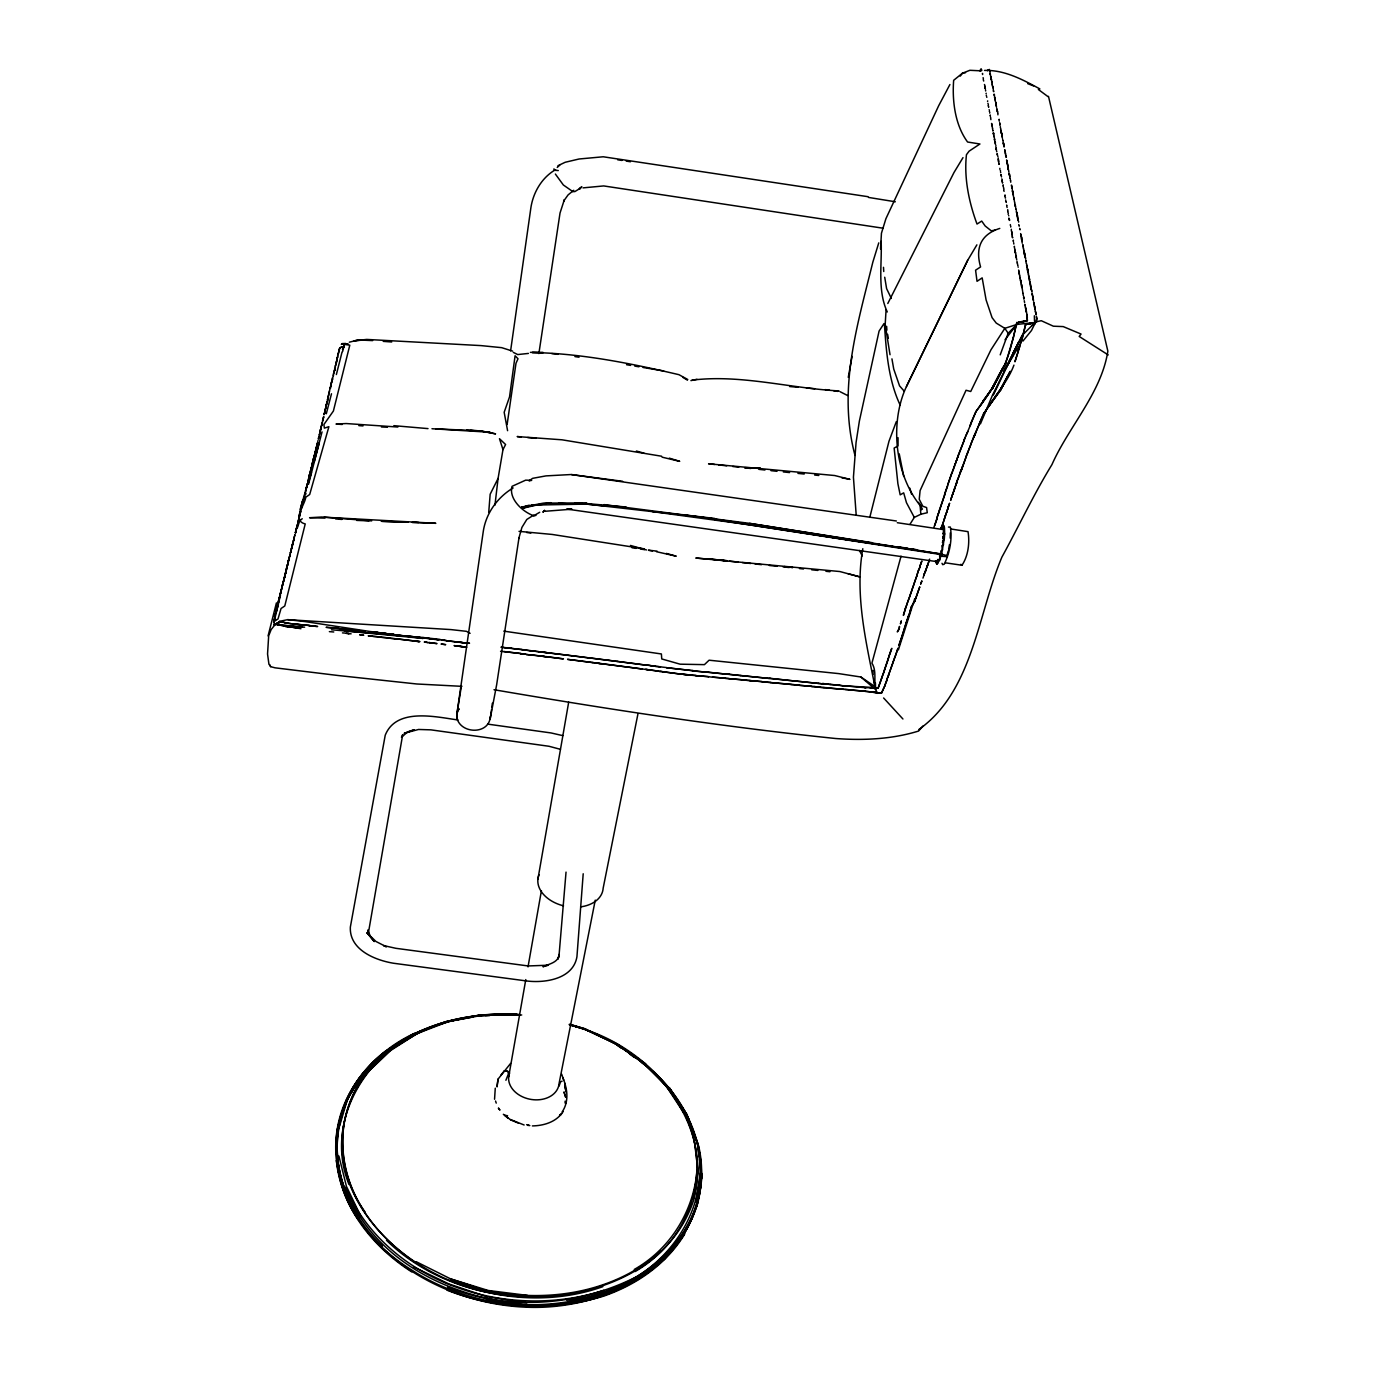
<?xml version="1.0" encoding="UTF-8"?>
<svg xmlns="http://www.w3.org/2000/svg" width="1376" height="1376" viewBox="0 0 1376 1376"><rect width="100%" height="100%" fill="white"/><g stroke="black" fill="none" stroke-linecap="round" stroke-linejoin="round"><path stroke-width="1.5" d="M998.546 161.336L998.684 162.368M996 147.559C996.688 152.237 996.086 146.802 996.018 148.539M893.248 661.873L888.483 675.169L895.122 656.49L893.179 661.856M943.093 534.249L944.074 526.2L942.818 525.219L940.823 527.816M910.172 523.998L914.3 517.41L920.854 514.228L919.994 504.442L922.35 509.137L920.922 509.86M1008.384 213.744L1008.075 214.278M878.765 242.881L872.831 262.162C856.99 326.645 837.537 389.408 855.012 455.439M905.907 623.517L900.764 640.098L901.624 637.415M950.231 538.136L950.334 532.839M999.01 119.523L999.165 119.282M1034.494 307.261L1034.098 303.477L1035.113 309.514L1034.958 307.037M1032.877 298.747L1032.912 297.749L1033.324 298.523M1033.204 300.45L1033.221 299.435L1033.651 300.209M520.076 1015.092L515.948 1014.542C444.035 1009.709 357.966 1046.74 343.862 1124.244C332.321 1210.003 410.168 1276.481 487.844 1292.46C565.553 1308.198 666.38 1282.793 693.796 1199.82C711.306 1137.058 669.906 1074.226 616.31 1044.246M1026.874 267.254L1026.599 264.656L1027.339 267.03M1024.742 255.97L1025.189 255.747M1035.801 314.141L1035.836 313.109L1036.214 315.018L1036.266 313.917M1022.626 244.859L1023.056 244.636M1022.918 246.442L1023.366 246.218M335.383 365.758L335.211 366.584C336.071 363.488 335.348 366.154 335.847 364.846M302.944 502.412L303.133 499.935L302.961 501.69M333.56 374.358L334.23 372.5M923.915 575.288L922.969 578.126M1016.761 214.02L1017.191 213.796M1017.036 215.533L1017.07 214.622L1017.81 219.283L1017.483 215.31M303.872 497.768L303.735 499.23L305.592 491.989M1012.512 191.728L1012.547 190.834L1013.321 195.082L1012.942 191.505M1013.837 244.051L1013.613 242.64M954.858 487.826L953.86 490.888L955.959 484.696L953.86 490.888M1011.687 187.342L1012.1 187.119M929.23 560.686L925.05 572.33L929.643 559.103M1007.318 164.449L1007.748 164.226M1007.593 165.86L1008.006 165.636M289.201 558.278L289.252 557.332M1007.043 162.041L1006.836 160.786L1007.301 163.452L1006.836 160.786M1035.75 312.042L1035.99 312.988M278.52 601.88L278.33 602.894L279.706 596.72L277.952 602.74M880.52 248.918L881.448 233.215L885.903 218.715L938.673 105.746L949.904 84.538M336.088 363.384L336.535 362.817M343.862 1124.244C333.198 1181.072 370.694 1232.518 415.758 1262.807M999.784 124.786L1000.18 124.562M1027.115 316.188L1026.324 310.873L1026.066 311.922M335.778 364.743L336.105 364.296M995.794 103.854L995.76 102.22L996.207 105.746L995.966 102.994M997.273 111.628L997.669 111.404M334.832 368.837L335.176 368.39M335.245 367.358L335.486 367.014M994.091 94.892L994.487 94.686M1000.713 129.413L1000.885 128.759M1035.354 311.492L1035.182 309.669M284.832 576.768L284.402 577.542L284.729 575.925M285.245 575.082L284.832 575.839L285.142 574.222M991.219 79.808L991.614 79.602M991.7 82.302L992.079 82.096M990.892 119.643L990.703 118.474M285.675 573.379L285.245 574.136L285.331 573.156M884.493 324.96C886.213 351.671 888.535 380.619 900.128 404.991M289.493 556.575L290.009 555.577L289.424 557.297L289.51 556.317M298.575 521.418L298.678 519.99M992.337 85.398L992.165 84.521M312.73 461.614L312.386 463.351L312.937 461.889C310.649 470.162 314.691 454.82 312.627 462.405M490.286 716.896C489.185 734.027 462.732 734.354 457.331 719.528L456.935 713.542L483.217 531.824C485.797 513.523 497.355 497.372 513.128 487.947M940.204 553.169L939.498 560.324L936.884 564.194L935.714 561.339M297.577 525.168L297.887 522.983L296.769 527.524L296.975 526.578M297.973 522.553L298.798 520.145M299.366 517.118L298.781 519.388L299.125 516.946M1024.604 302.514L1024.243 300.673M1025.55 307.588L1025.172 305.747M937.004 560.978L938.26 562.818L937.503 560.29L939.498 560.324L941.683 553.496L944.332 538.48L942.87 538.119L943.007 536.107M1023.366 295.788L1023.004 293.965M1021.835 287.464L1021.491 284.316L1021.835 287.464L1021.474 285.658M1023.108 293.415L1022.97 293.071M319.129 436.123L318.819 436.983M583.2 873.76L576.94 956.716C573.19 979.093 544.948 983.358 526.268 980.916L393.57 963.252C374.891 960.173 349.194 949.681 350.347 927.097L385.228 735.231C396.288 707.436 435.556 716.844 457.967 719.975M1020.665 280.188L1020.923 282.51L1020.252 279.087M1021.233 284.161L1020.854 282.355M321.193 428.108L321.262 427.231L320.952 428.091M1019.066 273.377L1019.066 271.244L1019.41 274.34M1019.719 275.957L1019.358 274.185M1020.012 277.591L1019.65 275.819M310.976 469.319L312.18 464.83L310.408 471.779L311.802 466.378L311.251 467.96M312.249 463.936L311.905 465.604L312.679 463.23M312.988 461.132L313.298 460.238M314.106 456.557L313.126 460.289L314.416 455.68L314.313 457.038M488.721 512.457L490.166 494.225L498.078 478.452L502.98 449.608L505.594 444.517L499.471 438.703L502.98 449.608M1019.066 225.905L1019.203 226.249M1017.621 264.639L1017.277 262.885M1017.982 265.585L1017.69 265.241M1018.274 267.185L1017.982 266.858M1018.876 270.418L1018.584 270.074M313.728 458.07L314.038 457.193L313.332 460.1M314.502 454.871L315.001 453.495L314.124 456.402L314.777 454.149L314.674 455.508M314.846 453.512L315.362 451.964L315.052 453.994M1016.744 259.84L1016.382 258.086M1017.328 263.04L1016.967 261.285M315.517 451.122L315.207 451.999L315.895 449.608L315.414 452.48M1015.282 251.894L1014.852 250.449L1015.368 252.892L1014.852 250.449M318.32 439.185L318.664 437.344M566.035 872.109L559.086 954.91C558.209 962.65 548.697 964.043 542.97 966.743L548.422 965.212L528.16 965.952L395.841 948.305L383.594 945.57L386.415 946.808L375.992 941.494L366.773 932.687L374.306 941.58L370.626 936.953L367.788 930.056L368.372 933.066L402.686 734.698L401.465 737.261L407.692 731.894L414.245 729.762L404.166 733.322M1014.697 248.746L1014.353 247.026M1013.613 197.318L1014.164 199.52L1013.751 197.645M319.937 432.958L319.198 435.263L320.195 431.668M320.298 431.479L319.886 431.445M1012.22 189.974L1012.358 190.301M1011.549 231.65L1011.463 230.686M1011.91 234.161L1011.79 231.804L1012.117 234.728M277.47 606.352L277.556 605.337M284.075 578.247L283.989 579.244L284.798 576.252L284.419 578.333M285.761 571.47L285.675 572.45L286.105 571.539M286.174 569.767L286.088 570.748L286.518 569.853M320.986 428.641L320.384 430.241L320.608 429.312M323.394 417.822C321.313 426.388 324.77 412.508 323.257 418.528M1010.414 225.544L1010.328 224.58M323.738 416.378L323.601 417.066M324.289 414.159L325.252 410.392L324.616 412.284M1010.018 178.381L1010.156 178.708M1008.797 215.843L1008.66 215.516M1036.317 322.294L1036.627 318.836L1036.317 322.294L1025.567 324.512L1036.248 322.19L1025.567 324.512L1030.968 323.601M325.114 410.564L325.235 409.033L324.977 411.269M325.458 409.119L325.321 409.824M325.837 408.018L326.043 406.006L325.458 408.81L326.026 407.692M1008.247 212.85L1007.782 212.076M286.449 568.58L285.95 571.092L286.81 568.546M326.473 404.819L326.766 403.976M327.144 401.947L327.746 400.278L327.006 402.635M1006.32 202.444L1006.062 202.117M1006.871 205.402L1006.596 205.076M1007.094 207.501L1006.75 205.867M327.832 398.834L328.056 397.217L327.608 399.487M531.17 505.13L586.606 504.098L652.224 511.597L749.266 524.789L940.049 553.857L947.152 555.629L947.049 556.678L941.666 556.282L940.049 553.857L749.542 523.362L603.944 504.614M1005.976 157.156L1005.77 155.196L1006.406 157.225M1005.185 197.164L1004.79 195.822M1005.994 201.567L1005.667 199.95M333.542 373.55L333.267 374.134M1004.119 191.333L1003.723 190.679M287.223 566.86L286.741 567.514M330.687 385.882L330.343 388.256L331.324 383.268L330.584 386.415M275.303 613.92L275.836 612.268M277.144 607.882L276.318 610.204L276.696 608.003M291.42 548.542L291.85 547.803M292.245 545.24L291.884 547.459L292.658 544.5M293.054 541.938L293.879 539.564M332.631 379.415L332.012 380.584M1001.47 176.954L1001.384 176.059M1002.038 179.224L1001.78 178.914M331.633 381.874L331.41 383.182L332.184 380.516L331.341 382.476M338.341 353.735L337.963 354.389M1002.313 137.927L1002.45 138.254M1000.679 172.705L1000.593 171.794M330.343 387.482L330.051 388.084M304.646 627.181L274.323 624.394L274.202 621.419L277.986 619.011L281.048 608.502L284.78 605.973L305.231 523.929C291.798 520.73 304.904 504.803 305.782 497.218L309.686 494.5L328.898 426.68L324.375 428.125L323.893 424.53L333.388 411.046L349.796 345.187L344.464 344.378L342.486 349.607M327.66 399.315L327.471 400.175L327.729 398.644M328.4 395.789L328.262 398.318M329.69 390.302L329.139 393.037L329.397 390.904M996.826 151.807L996.448 150.552M997.652 155.385L997.273 155.11M326.645 403.615L326.473 404.475L326.731 402.927M329.036 393.14L328.468 395.892L328.744 393.742M995.622 144.428L995.192 143.74M283.508 580.552L283.955 579.64L283.955 580.586M284.78 575.478L285.21 574.566L285.21 575.495M285.193 573.775L285.623 572.88L285.64 573.809M990.049 72.722L989.963 71.002M995.467 101.876L994.384 95.374M993.644 133.661L993.266 133.403M993.816 135.536L993.524 134.057M994.074 136.878L993.696 135.639M994.384 137.669L994.246 137.359M290.233 553.169L290.577 552.189L290.25 553.96M290.972 550.52L291.127 551.466M291.076 550.624L291.437 549.454M293.432 540.562L293.552 541.439M295.479 532.34L295.582 533.2M327.041 401.689L327.144 403.202L326.748 402.308M338.874 350.381L339.098 348.988L338.926 349.831M992.836 130.187L992.543 128.725M1033.875 302.823L1034.236 303.821M494.947 505.164L498.078 478.452M991.924 124.356L991.924 125.749L991.563 123.427M992.354 127.538L992.044 126.076M1007.834 376.147L1000.662 390.096L987.71 407.743L1000.386 389.924L1007.714 376.044L1000.421 390.13L1010.225 371.296L1000.18 389.907L983.548 413.729L979.402 423.636C987.572 402.411 1005.89 386.708 1013.94 365.122M989.275 110.011L989.138 109.702M309.634 474.17L309.256 475.735L310.271 472.536L308.946 477.231L309.944 473.241M1024.054 252.685L1024.157 251.825L1024.621 255.145L1024.501 252.462M307.003 486.726L306.194 488.17L306.9 485.745L306.194 488.274L307.175 485.711M307.192 484.92L306.986 485.848L307.553 483.423L307.381 485.143M1021.646 240.06L1021.456 237.652L1022.127 240.938L1022.093 239.837M1021.955 241.626L1022.248 243.208M304.99 494.672L305.266 492.797M305.42 491.421L305.747 490.475M305.833 490.578L306.418 488.067L305.403 491.301L305.988 490.406M985.061 87.187L984.7 86.929M939.395 555.87L941.683 553.496L940.72 551.174L942.526 549.901L941.838 545.773L943.489 544.81L942.646 540.235M1019.582 229.19L1020.132 229.775M1020.872 234.539L1021.112 235.95L1020.648 233.576M491.817 707.436L492.367 703.188M983.393 79L983.118 77.641M1018.704 224.58L1019.048 225.131M696.273 671.264L703.583 671.918L666.62 667.721L693.315 670.714M1016.4 212.42L1016.847 213.263L1016.83 212.196M1015.092 249.469L1014.783 249.744M1015.97 254.199L1015.66 254.474M1016.159 256.658L1015.729 255.179L1016.245 257.656L1016.4 256.796M294.963 534.765L294.756 535.728L294.739 534.817M684.164 1112.926C713.078 1171.028 690.976 1239.174 635.093 1271.562M1015.832 209.41L1016.331 209.29M1014.525 246.321L1014.198 246.596M562.113 1111.928C567.944 1103.672 567.91 1092.63 564.779 1083.29M877.424 693.349C872.126 684.147 877.802 672.503 871.92 663.146L901.039 556.196M276.37 610.566L275.888 611.942L275.819 611.082M1011.326 185.812L1011.652 186.31M1009.692 220.16L1008.883 218.079L1009.382 220.435M328.279 396.305L328.142 397.664M1008.023 211.147L1007.714 211.422M1027.373 318.062L1027.046 316.033L1027.373 320.625L1027.167 317.323M310.15 473.929L310.649 470.988L310.529 472.381M447.647 1287.145C508.793 1311.259 578.728 1306.134 637.054 1276.498C681.791 1248.789 709.706 1195.211 697.064 1142.716M934.734 525.546L936.695 519.492L933.994 527.025M1007.782 167.184L1008.298 169.351L1008.212 166.96M1005.564 197.834L1005.271 198.11M942.818 525.219L942.388 528.178L944.074 526.2L944.469 527.765L944.676 533.871L944.332 538.48L942.371 542.419M1004.91 150.896L1004.704 149.674L1005.185 152.289L1004.979 151.05M1005.134 153.183L1005.564 153.957L1005.546 152.977M1002.519 182.681L1002.296 181.77M1003.31 186.998L1003.104 186.087M461.459 685.609L456.952 713.766L457.331 719.528M1002.777 140.834L1003.259 140.696M1003.551 144.927L1003.414 142.812L1003.981 145.701L1003.465 143.31M587.621 1030.383C666.758 1057.06 733.374 1151.437 684.766 1232.002C625.977 1319.206 494.93 1324.176 412.026 1270.186A181.477 147.387 5 0 1 343.622 1189.397L336.26 1158.867A184.35 144.102 10.5 0 1 385.108 1051.952L412.834 1034.976M1000.73 130.032L1001.212 130.531M1001.745 135.416L1002.227 135.278M1000.524 170.521L1000.232 170.779M336.879 359.91L336.621 360.323M337.498 357.21L337.223 357.605M999.939 123.857L999.681 122.584M998.46 159.341L998.615 161.474L998.168 159.599M334.402 370.832L334.127 371.245M336.277 362.628L336.002 363.023M411.82 1271.974A183.971 143.912 10.5 0 1 336.363 1160.346C348.85 1249.924 441.868 1304.138 526.337 1307.2C596.978 1310.313 680.398 1274.486 697.804 1200.147M698.458 1195.899L701.347 1176.772M526.716 1305.446C596.238 1309.264 675.564 1275.191 697.374 1204.292C710.704 1155.651 689.72 1103.019 652.258 1070.889M888.242 659.035L889.773 653.858L883.702 672.314L884.665 669.682M1020.94 341.747L1019.392 347.32L1021.646 339.958M332.51 379.122L332.235 379.552M333.147 376.353L332.872 376.766M333.456 374.96L333.181 375.39M334.093 372.208L333.818 372.621M503.84 651.519L520.678 653.531L500.554 651.261M993.197 130.789L992.904 131.047M697.374 1204.292L701.949 1174.932M992.715 128.14L992.423 128.398M295.565 532.443L295.771 531.102L295.341 532.942L295.72 532.03M321.451 426.491L320.969 427.833L321.158 426.938M321.795 425.012L321.227 426.56L321.502 425.459M322.139 423.533L321.571 425.081M322.5 422.071L321.932 423.619M323.05 419.284L322.62 420.695L322.999 419.904M324.564 413.299L324.082 414.606L324.272 413.729M324.908 411.837L324.426 413.471M993.18 89.044L993.334 89.492M990.772 117.614L990.479 117.872M317.374 444.276L316.686 445.772L317.529 442.9M320.746 429.45L320.264 430.791L320.453 429.897M507.125 424.496L516 363.264L518.012 358.775L515.088 355.765L509.533 396.924L504.166 412.301L507.589 430.688M491.542 709.552L490.148 719.012L496.65 684.766L519.01 537.689L518.718 538.738L521.917 527.404L526.802 519.457L533.75 515.071M533.217 655.303L526.096 654.443L542.557 656.3L533.269 655.045M701.605 1173.866C696.703 1277.84 574.549 1320.358 486.347 1299.598M701.88 1174.554C699.214 1244.833 632.478 1293.526 566.774 1300.234M696.841 1206.511L701.708 1176.222L698.389 1145.984M990.221 74.786L989.98 73.53L990.496 74.528M988.14 103.406L987.865 103.664M988.501 106.674L988.312 105.849M695.946 1201.816L700.694 1172.662M886.092 309.652L885.181 324.633L890.031 354.733M986.265 93.258L985.99 93.516M986.97 97.042L986.695 97.3M303.253 501.844L302.72 503.289M510.599 350.88L530.861 207.931C533.148 192.485 541.852 177.504 555.612 169.644M545.79 656.834L542.557 656.266L563.455 658.88L545.825 656.576M984.648 84.504L984.373 84.762M949.492 544.586L948.683 549.041M342.452 632.891L346.253 633.166M982.602 73.41L982.326 73.668M302.307 501.139L298.816 517.238L299.349 520.472M278.348 602.636L278.072 602.877M538.876 353.58L560.032 213.005L564.28 199.881L563.627 201.137L568.099 194.893L573.758 190.284M537.878 879.367L568.684 702.173M508.656 1076.926L525.787 979.574M528.023 966.881L541.422 890.685M698.182 1170.735L693.194 1198.909L697.924 1170.34L694.364 1140.893M494.001 689.72C607.401 709.122 721.213 726.666 835.662 738.516C863.337 740.58 892.112 739.239 918.549 731.052L923.176 725.892M276.06 611.976L275.424 613.713M289.029 559.447L289.373 557.779L288.41 560.806L289.373 557.779M697.064 1169.634C693.951 1210.914 670.353 1248.995 634.25 1269.463M848.27 377.368L852.054 356.453M956.767 483.165L957.06 481.566L956.045 484.644L956.372 483.01M1020.27 277.746L1020.115 278.623L1019.874 277.711M655.234 666.139L654.305 666.139L666.638 667.584M989.327 69.385L989.568 70.314M315.465 626.407L317.65 626.493L308.964 625.564L315.517 626.132M1013.51 241.075L1013.114 241.058M595.258 900.128L559.069 1083.514A25.439 19.247 10.5 0 1 529.485 1099.132A25.439 19.247 10.5 0 1 509.619 1073.022M961.291 470.558L966.365 456.178L960.551 472.037L962.787 465.759M1031.983 291.987L1031.845 291.643M637.914 714.041L603.152 888.225A32.972 22.79 10.6 0 1 580.603 906.87M337.533 356.264L338.599 352.703L337.946 354.956M980.125 71.122L980.331 70.09M927.166 566.482L928.146 563.61M292.383 544.672L293.036 542.213L292.297 545.636L292.933 543.004M321.846 423.98L321.984 425.115M322.208 422.518L322.328 423.636M901.71 637.363L907.85 617.927L905.838 623.5M1026.651 263.986L1026.513 263.659M317.237 443.364L317.34 443.588M1025.739 259.152L1025.584 258.826M304.285 496.908L304.681 496.203M307.364 484.266L307.57 483.337M985.44 89.044L984.941 87.548L985.061 88.494M289.992 555.422L290.216 555.216M290.8 552.103L291.041 551.896M293.862 538.79L294.292 537.913M274.202 621.419L280.463 595.154M302.565 503.289L302.772 502.343L302.342 503.117M862.821 548.697C854.651 594.501 865.986 641.68 874.93 686.572L860.877 677.009L838.792 673.621L709.087 660.205L704.426 664.642L680.088 664.178L661.753 658.949L661.392 653.961L503.771 631.137M495.274 1088.175L494.552 1099.252M276.61 608.811L276.284 610.222L276.92 608.089M881.156 241.333C882.119 264.278 877.252 290.422 887.279 311.956M1033.72 302.961L1033.634 301.774M558.088 959.158L559.292 954.222L558.346 957.765M1030.848 287.79L1030.349 284.333L1030.848 287.79L1030.676 286.002M1031.157 289.459L1030.985 287.67M1028.629 276.198L1028.371 273.411L1028.405 274.288M1029.575 281.151L1029.403 279.362L1029.506 280.394M1027.648 268.647L1027.7 271.278L1027.218 267.907M324.564 412.662L324.77 411.699M308.551 484.214L322.036 431.875M1026.152 263.16L1025.894 260.425L1026.118 261.337M268.079 635.918L276.421 602.894M318.768 437.637L319.008 436.708L318.475 438.48M336.363 374.547L342.074 351.946M869.787 517.393L888.965 441.3L896.326 421.606M1023.727 250.363L1023.555 248.66M1024.019 251.946L1023.864 250.243M315.723 449.66L316.239 447.166L315.586 450.313L316.308 448.868M326.301 413.763L331.496 393.76M342.624 351.534L344.464 344.378L348.042 343.966M1023.417 248.781L1023.262 247.078M313.504 458.758L313.694 457.984M498.009 1079.18L497.046 1086.679L498.009 1079.18L510.548 1063.476M310.477 471.039L310.701 470.128M311.114 468.545L310.873 469.491L311.406 467.909M312.06 466.206L311.939 466.309M1015.798 208.722L1015.712 207.656M1016.365 211.715L1016.279 210.666M947.152 554.958L948.184 551.019M1014.37 201.257L1014.284 200.208M1014.662 202.754L1014.576 201.687M1014.938 204.233L1014.852 203.184M1015.23 205.729L1015.144 204.663M1048.495 96.372L1107.852 351.121C1101.436 392.831 1068.739 426.646 1051.918 464.658C1033.582 494.552 1018.79 526.423 1001.934 557.056C977.82 613.937 973.056 691.148 918.824 729.521M314.055 462.422L319.215 442.986M1013.527 196.82L1013.441 195.77M280.463 593.194L281.839 588.154L280.463 593.194L280.996 592.385M994.504 97.352L995.209 98.504M1009.932 177.917L1009.846 176.885M1010.483 180.789L1010.397 179.757M1010.758 182.234L1010.62 180.669M1008.574 170.779L1008.488 169.764M1008.849 172.206L1008.763 171.174M1009.382 175.044L1009.244 173.514L1009.743 176.214L1009.244 173.514M275.372 614.04L274.564 617.205L274.942 614.573M1005.632 155.316L1005.564 154.318M1006.699 160.906L1006.613 159.891M312.988 460.272L313.229 459.395M1004.067 147.043L1003.93 145.546M295.943 530.035L296.528 527.799L295.96 530.809L296.304 529.863M296.734 528.866L296.373 529.038M297.13 527.232L296.786 527.421M1002.76 140.197L1002.674 139.217M1003.276 142.932L1003.207 141.934M275.922 613.283L278.382 604.46M1001.212 132.096L1001.092 130.634L1001.47 133.438L1001.092 130.634M307.76 482.701L307.966 482.58M308 481.204L308.534 480.293L308.258 481.394M301.55 508.105L301.671 506.179M1000.455 128.071L1000.318 126.626M1002.313 137.239L1002.106 136.018L1002.192 136.895M339.631 348.764L339.752 348.18M338.737 350.312L338.943 351.052M297.973 522.639L297.921 521.814M292.245 546.152L292.28 546.926M996.946 109.633L996.826 108.222M997.187 110.94L997.067 109.512M997.927 114.844L997.806 113.434M293.742 539.702L293.535 540.665L294.516 536.004L294.344 537.38M996.448 107.036L996.327 105.642M973.589 437.104L971.25 443.278L979.488 423.653L973.589 437.104L975.55 433.492M339.58 1126.118L347.801 1097.996L364.502 1072.162L386.828 1050.507M992.096 84.142L991.976 82.784M992.56 86.654L992.457 85.278M300.157 509.309L304.973 492.918L306.126 493.898M990.668 76.678L990.565 75.336M990.909 77.916C990.703 75.216 991.666 81.683 990.789 76.574M1022.66 291.402L1022.746 292.452M284.987 622.932L291.506 623.758L279.225 621.488L285.056 622.674M997.875 112.901L997.738 112.591M308.241 483.079L311.475 472.587M914.73 598.801L898.39 649.885M964.972 438.05L970.51 424.943L969.77 425.958M337.309 1129.438L346.322 1100.886L352.789 1090.446M990.221 115.859L990.462 116.22M316.308 447.475L316.652 447.286M317.392 442.952L317.736 442.78M973.933 437.241L975.12 433.509M339.528 349.452L339.15 351.207L339.218 349.487M498.404 1108.42L499.935 1110.088L498.525 1108.024M1000.214 354.853L1008.161 333.233L1016.881 324.426L1033.462 322.638L1034.477 324.392L1031.484 330.515L1022.85 341.162M274.564 617.205L274.753 616.173M988.553 106.812L988.776 107.156M310.236 472.415L310.03 473.344M308.551 478.796L309.101 477.197L308.516 479.57L309.015 478.28M308.155 480.344L308.723 478.745L308.637 479.828M981.587 69.591L981.81 70.486M888.311 659.052L884.596 669.665M344.275 630.827L423 638.412L422.965 637.501L331.478 629.778M1005.736 363.126L1012.082 341.816C1006.389 367.753 991.872 390.75 975.756 411.802L992.612 388.066L1005.804 363.144L992.148 387.98L979.97 405.989M327.11 402.549L326.92 403.409M297.268 528.092L299.727 520.833L302.221 518.735M925.05 572.33L926.014 569.458M306.968 485.126L307.278 484.18M306.022 489.46L306.504 487.517M559.103 1085.974L560.548 1081.846L562.113 1081.14M336.501 361.561L336.14 362.49L337.086 359.428L336.621 362.077M334.626 369.748L334.764 370.264M333.353 375.235L333.491 375.768M318.062 440.595L317.65 441.335M280.566 593.297L279.964 595.051L280.48 593.004L280.463 594.294M313.35 459.601L313.367 459.343M309.17 476.526L309.514 476.354M329.724 389.494L330.429 388.359M960.414 471.71L960.895 470.403M326.25 406.797L326.06 406.04M505.904 1080.263L508.38 1073.968L507.864 1071.388L504.442 1070.734L501.002 1074.897M290.474 552.481L291.024 551.122M289.648 555.801L290.198 554.442M300.673 511.218L300.364 512.921M299.624 514.246L299.83 515.106L300.415 511.924L299.968 514.538M955.907 484.318L957.06 481.566M980.417 423.928L992.423 395.325L1013.596 352.497L993.386 395.05M976.874 244.859L967.655 260.356L906.44 386.536C889.378 423.034 894.899 475.769 921.318 506.901L918.514 502.326M942.87 538.119L944.676 533.871L943.093 533.389M887.795 303.511L954.015 172.482L962.994 157.638M322.345 421.108L322.741 421.28M300.57 511.872L300.604 510.978M1034.356 315.758L1034.511 320.849L1035.612 321.932L1034.477 324.392L1035.612 321.932L1041.271 320.711L1053.362 326.198L1063.218 326.594L1081.054 334.058L1079.197 336.466L1108.23 354.939M288.083 563.3L288.496 561.442L287.704 563.145M1013.028 355.266L1004.136 371.073L1019.152 345.72M1004.514 370.247L1022.351 335.194L1035.612 321.932M999.337 374.134L992.629 388.17L982.791 401.224M967.655 260.356L906.44 386.536M965.47 436.416L967.896 431.496M1013.39 353.013L1022.351 335.194M992.079 125.01L991.786 124.046M999.664 374.152L992.646 388.135L1003.259 367.014L992.148 387.98M565.484 1103.569L566.172 1102.228M1013.39 352.394L1018.704 341.85M881.448 693.212L884.854 685.712L881.448 693.212L869.632 691.887L880.038 693.126M565.072 1102.812L565.158 1101.144M982.533 74.528L982.705 74.201M937.503 560.29L938.036 559.327M457.984 710.566L459.016 708.709L456.935 713.542M303.528 500.984L303.098 500.812M288.134 562.784L287.343 565.794L288.22 563.18M983.29 79.688L983.685 81.046M987.469 70.778L988.071 69.729M398.765 635.884L304.939 621.556L287.722 619.63L280.033 621.247L275.269 624.412L271.192 629.52L268.681 635.781L267.546 654.013L268.905 664.058L270.711 666.672L275.062 667.824L338.874 675.599L416.825 683.992L461.837 686.332M354.939 1086.954L362.49 1074.759L346.253 1100.353M490.08 1014.92C433.079 1017.002 373.55 1045.364 347.492 1098.203C323.773 1148.874 342.263 1209.401 382.425 1246.02M363.384 1072.73C329.174 1113.545 328.795 1174.812 360.306 1217.261C396.718 1272.284 463.041 1299.116 526.819 1304.654M994.521 140.386L994.504 139.423M416.55 1033.514C361.63 1059.159 325.08 1125.585 348.988 1184.461M317.013 445.79L316.446 446.65L317.065 445.102M999.853 169.334L999.836 168.336M307.777 481.91L308.344 481.015M305.799 489.736L306.366 488.119M305.197 493.571L304.887 494.38M1012.065 235.657L1012.048 234.591M560.393 1114.422L559.55 1115.454L561.614 1113.648M532.392 1125.912C544.019 1125.723 556.575 1121.904 563.128 1111.567M960.259 76.11L962.46 73.186L969.874 70.296L981.208 70.847M1005.048 339.734L1016.881 324.426L1016.726 322.414M983.548 413.729L986.42 410.031M281.444 589.496L281.77 587.672M684.852 1233.825L664.539 1259.212L637.329 1279.904M664.574 1257.114C694.828 1228.992 708.141 1185.751 698.526 1145.537M572.502 191.625L574.858 191.591L581.257 187.652M1012.22 236.517L1012.684 237.824L1012.34 236.913M1002.347 182.905L1002.657 182.561M985.646 90.988L985.577 90.076M884.028 323.549L879.075 331.083L859.381 421.039L856.061 442.539L853.43 477.214L856.199 515.088M365.156 1072.024C401.844 1028.818 460.392 1011.549 515.587 1014.198L519.767 1014.748M389.288 1050.387C337.206 1088.726 328.038 1160.226 365.242 1212.308M386.071 1050.782C332.958 1089.689 320.488 1166.642 358.758 1220.271M367.444 1071.646L389.769 1050.266L417.134 1033.565L447.716 1021.818M368.493 1071.44L390.887 1050.352L417.134 1033.565M334.523 370.024L334.798 368.046L334.987 369.628M367.014 1070.528L371.537 1066.297M379.088 1059.228L385.108 1053.586A183.971 143.912 10.5 0 0 378.572 1058.97M984.889 85.742L984.769 86.43M991.563 81.098L991.855 80.84M557.228 167.442L559.74 165.172M993.283 88.356L992.698 86.533L992.87 87.651M987.676 100.861L987.555 101.549M988.381 104.679L988.26 105.384M989.275 111.37L989.568 111.112M996.155 105.178L996.207 105.746M989.808 112.402L989.688 113.124M990.29 114.999L990.17 115.722M995.433 142.88L995.037 141.04L995.312 143.62M995.932 145.598L995.811 146.338M997.961 156.572L997.772 156.434M998.202 157.948L998.099 158.704M1006.131 155.832L1005.65 155.97M1003.156 184.762L1003.052 185.554M1003.689 187.652L1003.586 188.443M1003.964 189.097L1003.844 189.888M1011.824 185.674L1011.446 185.02M1005.03 194.91L1004.91 195.702M1007.748 209.651L1007.645 210.476M341.317 344.327L347.526 343.725M1010.81 226.232L1010.706 227.057M1011.377 229.293L1011.257 230.119M1013.372 240.095L1013.252 240.938M1022.248 288.22L1022.144 289.115M1022.557 289.889L1022.454 290.783M1023.796 296.562L1023.675 297.457M1023.778 298.506L1023.624 297.302L1023.985 299.142M308.878 477.145L308.895 478.005L309.394 476.715M1025.344 304.973L1024.776 304.32L1025.24 305.902M1025.98 308.379L1025.395 307.708L1025.86 309.29M1031.862 325.458L1034.167 323.549M945.536 562.853L961.979 565.244C968.291 555.938 969.839 542.608 968.016 531.652L950.627 528.952M999.784 228.416C981.415 234.23 974.982 247.284 980.572 266.927L975.584 270.195L977.029 281.323L982.172 277.866L986.093 299.916L992.079 317.65L996.241 323.085L1004.824 328.331L1008.161 333.233M661.478 1250.853C604.305 1301.782 519.509 1305.721 450.193 1280.162M277.384 622.812L274.03 625.014L275.269 624.412M581.807 186.603L579.313 188.529L580.225 188.839M948.477 527.077L950.369 527.06C952.347 539.444 949.732 553.1 944.177 564.28L942.698 564.659L942.01 563.3M385.349 1051.488L413.333 1033.926L446.134 1021.525L479.949 1015.006M414.331 1033.428C355.455 1060.328 321.554 1125.602 344.361 1188.228M571.418 474.514L545.962 475.89L532.65 478.332L529.003 480.843L531.686 480.327L525.649 480.155L512.044 486.33C508.449 498.8 522.674 511.992 533.768 515.759L539.702 512.285M943.351 529.605L897.29 522.708M312.765 461.82L313.006 460.874M557.951 165.705L565.158 162.282L579.09 158.997L603.221 156.778L868.05 196.699M604.305 1294.076L637.449 1279.147M279.173 623.139L274.323 624.394M404.578 733.202L418.51 729.469L430.86 729.848L549.024 746.274L560.445 749.335M529.278 505.164L521.607 507.262L550.882 502.653M559.877 1115.145L560.754 1114.835M526.612 1124.691L528.711 1124.966M1016.881 324.426L1004.824 328.331L990.944 349.831L970.734 391.489L966.055 390.251L920.097 490.578L919.237 499.264L922.797 506.23L926.581 507.555L927.269 512.715L920.854 514.228M586.623 502.928L543.451 503.117L521.607 507.262L522.398 508.329L529.278 506.162M1027.906 324.065L1030.848 323.154M349.332 342.194L358.138 339.941L372.638 340.594M1016.95 322.758L1022.093 321.468M504.39 1070.786L507.864 1071.388M522.398 508.329L536.829 505.009M603.789 1290.292C507.796 1321.51 387.447 1283.326 345.324 1187.213L360.306 1217.261M1018.309 322.672L1027.408 320.642L1018.171 322.431L1025.068 321.296L1019.238 322.122M690.924 380.619L696.961 379.277M994.831 230.102L991.305 230.858L985.164 225.974L981.707 221.072L977.012 224.047C968.928 202.203 963.888 177.951 966.451 154.697L969.082 151.171L979.936 143.998L967.586 142.02C955.03 125.044 952.089 100.947 953.654 80.307L962.46 73.186L965.556 72.687M692.145 380.137C740.856 374.1 790.323 388.445 839.05 390.922M447.338 1021.8L480.809 1015.54L515.948 1014.542M473.172 1016.916L446.908 1021.732L479.536 1015.213L489.994 1015.127M533.768 515.759L535.952 515.45M582.994 187.876L603.703 185.932L883.082 228.21M536.554 505.112L543.589 504.201M529.812 1125.568L527.61 1125.327M343.192 346.838L342.332 346.924L344.224 347.079M528.401 353.426L517.737 354.561L513.3 352.394M364.176 339.958L354.2 340.818L366.687 339.425L480.998 345.6L501.672 347.664L512.577 351.104M659.293 666.913L660.463 666.827M544.741 511.304L572.003 509.189L566.774 509.086L936.093 561.511M864.627 687.639L847.289 686.039L878.146 687.845L864.627 687.639L865.728 687.948M700.143 675.908L695.981 675.668L708.416 676.648L695.981 675.668M729.091 678.557L724.946 678.299L745.62 680.088L741.492 679.847M878.146 687.845L870.096 687.897L872.986 688.12M741.492 679.71L729.091 678.695M749.748 680.484L745.62 680.226L762.149 681.636L749.748 680.604L753.893 680.862M786.917 683.992L766.277 682.169L770.405 682.427M791.045 684.388L786.917 684.13M765.194 677.99L769.287 678.437L740.563 675.53L765.176 678.024M342.039 343.604L345.668 343.467M696.308 671.006L692.18 670.576M818.479 683.373L822.573 683.838L793.883 680.879L818.479 683.425M346.219 633.39L348.971 633.493M574.807 503.943L586.589 503.564L626.097 507.004M861.393 690.89L869.649 691.767L861.393 690.89L864.627 691.13M494.294 1014.783L521.71 1014.989M479.226 1015.798L489.77 1015.54M454.665 641.663L467.307 643.211L446.22 640.666L454.665 641.715M555.182 653.72L542.712 652.155L588.36 657.814L571.797 655.698M567.652 655.2L571.797 655.75M520.627 653.789L525.787 654.271L520.678 653.531M609.018 660.36L617.274 661.443L588.36 657.762L609.018 660.411M659.345 666.655L655.2 666.397M419.009 641.594L419.972 641.577L398.576 639.083L419.009 641.594L416.223 641.25M592.609 662.51L600.899 663.628M458.277 646.187L454.046 645.619L466.756 647.219L458.294 646.135L462.525 646.703M770.405 682.548L795.173 684.784L791.045 684.526M642.334 668.977L658.829 671.196L645.568 669.304M799.301 685.317L811.685 686.366L795.173 684.921L799.301 685.179M551.054 503.994L558.467 503.994M708.399 676.786L724.963 678.179L712.544 677.164M683.562 674.532L691.853 675.169L679.452 673.896L695.998 675.53L691.853 675.289M819.924 687.312L824.052 687.57M823.777 687.501L827.922 687.776M827.905 687.914L844.417 689.393L839.394 688.774M530.396 352.359L543.245 352.566L532.202 352.497C581.652 353.443 630.999 363.384 678.953 374.685L687.794 379.518M744.76 467.651L760.36 467.909M295.874 624.24L292.056 623.861L308.981 625.444L295.874 624.222L300.243 624.721M408.173 522.192L381.255 521.298M412.37 522.312L418.648 522.502M428.005 428.607L393.828 425.666M431.978 428.727L490.131 432.253L484.3 431.703M356.659 520.403L368.957 520.85M382.304 521.366L405.851 522.209M412.284 522.45L435.831 523.31L324.117 517.187M346.786 633.356L351.121 633.837M381.41 426.973L387.43 427.231M399.47 635.282L395.222 634.766L403.202 635.729M435.934 428.848L480.413 430.877L495.463 433.836L480.413 430.877L466.584 430.155M438.669 639.909L433.509 639.169L434.438 639.41M437.757 639.668L442.006 640.029M467.324 643.16L469.457 643.263L467.324 643.16L468.236 643.4M519.01 531.342L552.137 534.438L644.329 548.852M287.842 619.682L450.932 629.589L466.464 631.326L470.093 633.321M984.528 70.434C1004.549 69.815 1022.798 79.67 1039.895 88.941M617.497 665.76L609.207 664.642M558.518 503.255L566.413 503.702M397.853 427.024L346.167 423.55L336.002 424.049L342.228 424.479M574.721 502.79L603.84 505.904M298.781 628.316L277.23 624.687L300.948 628.712M358.844 425.631L363.006 425.924M383.233 341.368L391.696 341.988M592.592 662.561L571.797 659.878L625.788 666.844L617.514 665.726M371.675 520.885L321.726 517.015L309.583 517.72L325.028 518.116M335.606 518.941L341.97 519.44M558.278 170.555L554.046 170.228L553.995 168.818M880.055 692.988L872.315 691.956M789.618 386.536L798.011 387.258M806.388 387.98L814.764 388.72M710.429 559.31L695.826 558.037L839.859 571.539L859.759 576.871L848.046 573.706M714.608 559.671L727.13 560.737L708.141 558.862L725.221 560.72M283.422 625.409L302.479 627.215M542.694 652.207L534.37 651.158L542.694 652.207L538.549 651.656L539.444 651.897M521.366 436.949L517.17 436.57L562.01 439.804L661.615 456.23M527.662 437.534L536.038 438.308M567.634 655.234L555.182 653.669M542.557 656.266L544.655 656.455M863.474 691.165L865.521 691.354M765.348 682.083L762.149 681.774L766.277 682.032M470.695 430.396L480.413 431.324M629.623 663.026L617.274 661.409L646.084 665.141L629.64 662.974M596.771 663.043L599.953 663.628M600.916 663.576L609.207 664.694M893.144 546.375C812.666 535.642 733.03 519.56 652.224 511.597M849.009 689.84L861.393 690.941L844.881 689.428L849.009 689.703M783.322 471.934L789.583 472.57M797.942 473.396L804.203 474.032M814.661 475.064L818.84 475.477M783.116 566.912L789.239 567.531M799.456 568.563L803.532 568.976M811.702 569.802L817.843 570.421M646.462 669.51L649.644 670.112M792.731 567.497L784.251 566.62L792.714 567.497M769.287 565.484L777.079 566.293M671.213 672.812L679.434 673.948L662.94 671.746L671.196 672.864M308.964 625.564L313.298 626.028M329.363 631.636L333.749 631.98M744.812 467.84L750.866 468.476M758.916 469.354L764.953 470.007M771.007 470.661L777.044 471.314M825.91 571.281L829.934 571.728M729.486 561.184L738.018 562.113M742.3 562.578L750.832 563.506M755.097 563.971L761.496 564.676M422.965 637.501L440.182 639.41M714.626 464.469L708.571 463.798L834.682 475.528L849.938 479.364L841.82 477.782M718.65 464.916L726.7 465.828M732.737 466.498L738.774 467.169M648.612 550.194L657.074 551.14M682.169 514.658L714.78 518.46M551.759 353.58L558.14 354.337M527.421 1295.384L488.256 1290.482L450.674 1278.923L416.326 1261.758M500.933 647.184L505.112 647.718L501.879 647.167M622.588 481.29L571.573 474.582L896.344 520.988M546.857 652.706L542.712 652.155L543.606 652.396M399.006 635.334L371.537 631.67L423 638.412M515.398 1014.164L519.595 1014.748M487.586 724.103L551.054 732.944L562.836 735.644M825.239 389.614L829.487 390.216M833.718 390.801L837.95 391.386M526.63 532.478L530.844 533.08M285.658 626.682L290.026 627.301M527.335 1297.069L488.067 1291.376L450.674 1278.923M574.91 356.59L579.038 357.21M897.376 547.012L901.607 547.648M905.838 548.284L916.416 549.867M632.048 547.768L636.176 548.388M640.304 549.007L644.432 549.643M526.991 1302.814L486.932 1296.742L448.765 1283.911L413.471 1266.849M1015.677 252.616L1015.574 253.476M1017.896 219.799L1018.292 220.848L1017.948 219.162M617.686 159.788L621.952 160.442M626.2 161.095L630.449 161.749M714.694 519.509L940.496 554.476M993.352 90.816L993.713 91.71L993.403 90.317M749.542 523.362L872.092 542.677M897.444 546.685L908.005 548.353M912.236 549.007L916.45 549.678M868.497 197.422L895.329 201.773M626.527 364.709L630.655 365.397M634.783 366.102L638.911 366.79M643.039 367.478L663.696 370.935M459.842 642.145L463.093 642.712M507.606 1115.747L504.631 1115.231L510.651 1119.875L518.46 1123.16M648.492 550.297L652.465 550.985M656.438 551.69L676.201 556.196L666.38 553.41M662.045 457.159L679.71 461.338L669.304 458.139M634.061 667.928L625.788 666.792L642.317 669.011L634.061 667.876M875.6 692.3L878.851 693.04M301.946 507.383L301.636 507.159M283.559 581.876L283.473 580.844L283.129 582.65M285.262 574.927L284.832 575.839M284.849 576.63L284.402 577.542M819.941 687.174L815.796 686.916L838.208 688.946M1032.206 294.206L1032.155 293.312L1032.396 294.258M435.659 639.272L437.207 639.685M630.449 545.446L646.514 549.953M636.4 451.018L644.002 453.168M649.696 669.854L650.573 670.112M569.406 1024.879L585.746 1029.506L569.44 1024.604M571.315 1024.81L585.454 1028.956L617.325 1044.092L645.671 1063.837M569.372 1024.226L585.591 1028.99M666.827 1086.593C641.319 1057.748 608.089 1035.251 570.765 1025.051L584.852 1029.196L617.91 1044.9L644.708 1063.889M447.028 1290.189C497.046 1309.642 552.481 1311.672 603.806 1296.089A183.971 143.912 10.5 0 0 684.354 1234.65M524.136 1125L510.53 1119.565M1018.653 222.138L1018.636 221.381M347.767 633.338L348.936 633.751M1030.28 283.714L1030.039 282.682L1030.504 284.213M1032.826 297.096L1032.258 294.361L1033.049 297.612M1027.958 270.281L1027.322 268.922M1024.879 254.147L1024.621 255.145M571.883 190.937L563.369 185.003L555.371 174.047M1027.734 83.661L1033.548 85.931M1017.724 218.216L1017.81 219.283M1001.401 132.457L1001.47 133.438M991.081 78.243L991.15 79.154M999.251 121.174L999.062 120.004M995.226 99.141L995.175 100.035M1035.388 312.3L1035.509 311.372M584.662 1029.145L615.932 1044.006L643.968 1063.476M840.065 391.696L847.633 395.531M682.806 377.316L687.381 380.12M1012.719 193.104L1012.547 190.834M617.858 1045.743L621.195 1048.116M629.554 1054.033L634.577 1057.594M641.268 1062.341L644.604 1064.697M1038.364 89.492L1047.996 96.63M960.844 564.298L961.979 565.244M503.341 1114.285L508.054 1118.258M860.877 677.009L875.532 689.496L875.428 682.943M902.931 718.994L883.616 697.976M643.572 1063.321L666.466 1086.455L683.597 1112.582M942.319 555.182L941.666 556.282L940.049 553.857M904.307 391.283L899.56 385.882L893.746 369.095L891.94 358.861M291.265 549.936L291.385 548.852M293.724 539.994L294.103 537.638M891.338 298.437L886.608 288.65L884.716 277.23M669.046 1087.453L686.796 1114.319L697.821 1143.387L700.952 1172.937M669.94 1089.5L686.452 1114.663M669.424 1087.728L686.796 1114.319L697.34 1142.923M670.92 1091.65L674.223 1096.741M676.424 1100.129L679.727 1105.22M681.928 1108.609L685.231 1113.7M914.3 517.41L906.474 502.704L903.671 492.849L900.179 494.861L897.892 483.698L894.142 448.06L898.064 445.893L898.046 437.706M269.576 664.608L270.711 666.672M496.237 1103.122L495.549 1101.041M859.415 550.434L862.305 555.938M360.942 1216.522L346.425 1186.336L338.909 1156.064M935.388 560.875L936.884 564.194L936.523 561.391M986.334 95.064L986.334 95.993M687.432 1117.088L697.666 1144.058M687.639 1116.469L697.804 1143.611M687.088 1117.708L689.273 1123.521M691.44 1129.318L693.607 1135.131M562.904 1077.838L565.158 1083.91M561.666 1074.157L563.73 1080.074M909.828 488.17L911.6 494.294M564.693 1086.06L566.155 1092.097L564.831 1084.942M1019.685 228.347L1019.891 228.915M899.233 453.839L903.74 476.457M887.606 334.282L888.328 338.376M1032.912 297.749L1033.17 299.28M1024.776 255.024L1025.017 256.469M1022.953 245.496L1023.194 246.923M1016.795 213.108L1017.311 215.98M1012.822 192.296L1013.321 195.082M1011.721 186.465L1011.928 187.772M1007.628 165L1007.834 166.255M1007.37 163.589L1007.576 164.845M999.819 123.96L1000.008 125.147M997.325 110.82L997.514 111.989M994.143 94.101L994.315 95.236M991.27 79.051L991.442 80.152M991.735 81.528L991.924 82.646M1019.048 272.551L1019.203 273.721M996.258 148.918L996.396 149.95M874.173 680.776L874.93 686.572M698.234 1148.857L699.025 1155.169M699.576 1159.383L700.642 1167.794M701.175 1172.008L701.708 1176.222M301.396 508.036L301.275 507.778M698.406 1150.749L698.87 1154.756M699.765 1162.754L700.212 1166.762M1024.466 253.425L1024.552 254.422M1020.923 282.51L1020.528 279.844M1027.7 271.278L1027.631 270.556M1026.771 266.411L1026.702 265.671M1021.628 239.338L1021.56 238.633M1008.298 169.351L1008.247 168.732M886.626 326.336L886.884 330.188M883.495 267.322L883.753 271.519M1003.964 144.721L1003.981 145.701M1026.737 314.278L1026.754 315.465M873.038 670.439L873.038 674.412M563.541 905.838A32.972 22.79 10.6 0 1 539.048 874.74M602.826 1286.646A176.988 141.711 11.5 0 1 487.844 1292.46A176.988 141.625 9.3 0 1 386.484 1240.309M414.761 1033.806A184.35 144.102 10.5 0 1 424.393 1029.558M428.349 1027.992A184.35 144.102 10.5 0 1 442.59 1023.228M485.384 1015.522A184.35 144.102 10.5 0 1 489.581 1015.247M595.464 1034.15A184.35 144.102 10.5 0 1 599.317 1035.87M335.916 1154.206A183.971 143.912 10.5 0 1 345.514 1103.156M346.408 1101.196A183.971 143.912 10.5 0 1 352.067 1090.497M354.2 1087.023A183.971 143.912 10.5 0 1 357.64 1081.949M360.065 1078.646A183.971 143.912 10.5 0 1 362.61 1075.447M886.729 680.466L884.785 685.695L886.729 680.466M897.96 648.371L895.208 656.438L897.96 648.371M900.678 640.167L899.646 642.884L900.678 640.167M944.469 518.804L942.44 524.91L945.467 515.742L944.4 518.786M275.011 615.777L274.994 617.291L275.011 615.777M908.814 615.124L907.782 617.91L908.814 615.124M1018.378 350.949L1014.972 361.613L1018.378 350.949M298.988 518.374L298.953 519.784L298.988 518.374M285.984 571.504L285.52 572.966L285.984 571.504M947.737 484.868L951.745 473.31L947.737 484.868M299.297 516.757L299.246 518.167L299.297 516.757M1036.455 316.686L1036.764 318.716L1036.455 316.686M921.834 581.085L920.733 583.957L921.834 581.085M281.358 590.184L280.876 591.663L281.358 590.184M953.774 490.957L952.794 494.018L953.774 490.957M297.732 523.895L297.68 524.806L297.732 523.895M1001.969 133.936L1001.917 134.814L1001.969 133.936M993.455 132.75L993.575 134.194L993.455 132.75M274.03 619.2L273.841 620.765L274.03 619.2M984.889 86.327L984.992 87.686L984.889 86.327M1031.312 289.338L1031.759 290.904L1031.312 289.338M886.987 678.351L886.832 680.552L886.987 678.351M1028.784 276.077L1029.231 277.625L1028.784 276.077M1029.093 277.728L1029.54 279.276L1029.093 277.728M1027.838 271.158L1028.285 272.706L1027.838 271.158M1016.262 324.65L1013.218 338.083L1016.812 322.758L1016.262 324.65M905.374 608.33L903.378 615.382L906.99 604.133L905.374 608.33M1025.068 256.624L1025.516 258.12L1025.068 256.624M1024.346 300.123L1024.346 300.123M1021.164 236.104L1021.594 237.566L1021.164 236.104M967.586 452.962L966.296 456.161L971.318 443.296L967.517 452.945M1018.567 268.802L1018.567 268.802M901.246 621.126L900.489 623.706L901.246 621.126M1017.088 260.769L1017.088 260.769M955.116 463.85L954.29 466.791L955.116 463.85M1009.915 221.88L1009.915 221.88M277.247 605.75L276.782 608.158L277.763 603.565L277.247 605.75M1025.584 324.581L1021.783 340.027L1025.584 324.581M1005.787 199.503L1005.787 199.503M278.726 600.125L278.588 601.432L278.726 600.125M1004.446 192.193L1004.446 192.193M283.525 581.343L282.974 582.736L283.525 581.343M326.25 404.699L326.129 405.92L326.25 404.699M910.585 609.465L909.089 614.934L910.585 609.465M999.956 167.906L999.956 167.906M952.863 470.162L952.054 473.086L952.863 470.162M281.822 587.363L282.252 586.451L281.822 587.363M283.938 578.849L284.368 577.954L283.938 578.849M993.386 132.32L993.386 132.32M991.683 123.049L991.683 123.049M299.658 515.14L299.469 516.705L299.658 515.14M899.715 642.902L898.992 645.585L899.715 642.902M991.202 120.417L991.202 120.417M292.056 545.911L291.901 547.287L292.056 545.911M989.998 113.898L989.998 113.898M286.672 567.652L286.5 569.062L286.672 567.652M287.102 565.966L286.93 567.376L287.102 565.966M287.515 564.28L287.343 565.691L287.515 564.28M288.341 560.926L288.169 562.32L288.341 560.926M288.754 559.241L288.582 560.651L288.754 559.241M989.034 108.721L989.034 108.721M282.046 586.348L281.856 587.776L282.682 584.748L282.08 586.382M282.458 584.628L282.286 586.056L282.458 584.628M282.888 582.925L282.716 584.353L282.888 582.925M899.474 626.527L899.13 629.296L899.474 626.527M987.848 102.323L987.848 102.323M986.454 94.703L986.454 94.703M987.16 98.504L987.16 98.504M985.99 92.192L985.99 92.192M372.208 636.073L368.407 635.85L372.208 636.073M983.014 76.058L983.014 76.058M983.238 77.28L983.238 77.28M1015.368 205.609L1015.454 206.813L1015.368 205.609M1011.996 187.91L1012.323 188.787L1011.996 187.91M918.566 570.025L916.829 575.615L918.566 570.025M297.508 524.858L297.285 526.44L297.508 524.858M936.85 517.909L936.626 519.474L938.449 513.282L936.85 517.909M920.596 564.212L919.856 566.929L920.596 564.212M938.793 511.803L938.552 513.368L944.641 494.93L938.793 511.803M890.272 652.293L890.048 653.669L891.786 648.337L890.272 652.293M946.843 510.995L946.568 512.749L947.479 509.584L946.843 510.995M291.695 547.596L291.488 548.955L291.695 547.596M947.858 507.916L947.582 509.67L948.511 506.488L947.858 507.916M336.965 358.517L336.759 359.79L336.965 358.517M944.83 493.33L944.572 494.913L947.668 485.556L944.83 493.33M950.971 498.628L950.678 500.382L951.642 497.183L950.971 498.628M914.765 601.14L911.497 606.61L914.765 601.14M915.762 598.302L914.696 601.14L916.76 595.447L915.694 598.285M917.758 592.592L916.691 595.43L917.758 592.592M300.346 512.612L300.192 513.489L300.346 512.612M918.772 589.719L917.689 592.574L919.787 586.847L918.704 589.702M921.163 562.509L920.888 564.005L921.886 561.047L921.163 562.509M954.187 466.705L953.155 469.938L954.187 466.705M956.475 460.375L955.426 463.626L956.475 460.375M952.037 495.515L951.728 497.132L952.691 494.07L952.037 495.515M958.178 478.418L957.025 481.17L960.465 472.088L958.281 478.349M957.627 457.193L956.578 460.461L957.627 457.193M279.208 598.182L278.881 599.816L279.982 595.309L279.311 598.096M958.057 455.645L957.73 457.279L963.802 441.283L958.057 455.645M280.05 594.724L279.792 596.049L280.05 594.724M924.311 573.706L924.001 575.237L924.964 572.382L924.311 573.706M964.077 439.615L963.733 441.266L965.04 438.05L964.077 439.615M304.096 497.562L303.89 498.508L303.976 497.579M911.136 607.229L910.671 609.413L911.136 607.229M970.82 423.258L970.424 424.943L975.825 411.82L970.82 423.258M1020.39 230.6L1020.39 230.6M1018.928 222.912L1018.928 222.912M1019.805 227.522L1019.805 227.522M1018.756 349.057L1018.292 350.932L1019.478 347.337L1018.756 349.057M981.071 69.11L980.4 70.228L981.071 69.11M1011.549 184.229L1011.549 184.229M1013.132 338.118L1012.168 341.781L1013.132 338.118M941.889 526.337L941.459 527.954L942.508 524.927L941.889 526.337M283.112 583.046L282.785 584.25L283.112 583.046M998.735 117.82L998.735 117.82M994.487 138.701L994.573 139.561L994.487 138.701M997.256 153.682L997.325 154.559L997.256 153.682M988.295 69.35L988.295 69.35M1001.126 174.632L1001.195 175.543L1001.126 174.632M883.77 672.331L881.827 677.56L883.77 672.331M910.035 595.67L906.922 604.133L910.035 595.67M881.896 677.577L880.915 680.174L881.896 677.577M911.978 589.977L909.966 595.67L911.978 589.977M880.984 680.191L878.163 687.983L880.984 680.191M912.959 587.122L911.91 589.977L913.939 584.267L912.89 587.122M914.92 581.394L913.853 584.25L916.898 575.632L914.851 581.377M919.942 566.929L918.841 569.836L919.942 566.929M994.005 92.14L994.005 92.14M946.464 512.663L945.398 515.725L946.464 512.663M337.688 356.728L337.309 357.966L337.688 356.728M334.592 370.316L334.196 371.572L334.592 370.316M949.543 503.392L948.425 506.471L949.543 503.392M339.425 348.506L339.425 348.506M888.552 675.186L887.623 677.818L888.552 675.186M338.909 351.362L338.53 352.428L338.909 351.362M277.986 603.617L277.384 605.268L277.986 603.617M298.678 519.285L298.368 521.022L298.678 519.285M332.596 377.695L332.373 379.002L332.596 377.695M897.995 630.535L897.307 631.928L899.044 629.193L897.995 630.535M544.483 510.462L542.901 512.216L544.604 510.376M342.452 346.907L339.855 347.75L342.452 346.907M999.045 163.383L999.114 164.277L999.045 163.383M1002.175 180.325L1002.244 181.236L1002.175 180.325M425.046 638.051L421.297 637.828L429.295 638.55L425.029 638.172M341.523 628.763L339.855 628.884L343.673 629.021L341.523 628.763M350.158 629.675L348.506 629.795L352.308 629.933L350.158 629.675M354.475 630.139L352.806 630.242L356.625 630.397L354.475 630.139M358.775 630.604L357.124 630.707L360.925 630.862L358.775 630.604M729.177 674.274L724.137 673.913L740.58 675.547L729.177 674.274M704.529 671.832L703.583 671.866L707.384 672.124L704.529 671.832M708.64 672.245L707.694 672.279L724.154 673.913L708.64 672.245M770.216 678.351L769.287 678.385L793.883 680.914L770.216 678.351M823.209 683.562L822.28 683.597L830.468 684.491L823.209 683.562M835.507 684.835L830.468 684.44L838.672 685.334L835.507 684.835M839.601 685.248L838.672 685.282L842.766 685.764L839.601 685.248M335.039 628.11L326.336 627.336L335.039 628.11M380.842 637.019L372.724 636.331L380.842 637.019M389.46 637.982L381.341 637.277L389.46 637.982M522.794 649.644L521.848 649.661L530.19 650.71L522.794 649.644M393.089 634.37L391.472 634.405L395.204 634.8L393.089 634.37M647.03 665.072L646.084 665.09L650.212 665.485L647.03 665.072M445.549 644.639L441.3 644.071L445.549 644.639M429.484 642.575L428.521 642.575L437.035 643.607L429.484 642.575M660.893 671.368L659.138 671.385L662.957 671.746L660.893 671.368M390.956 634.147L386.656 633.803L390.956 634.147M521.865 649.524L517.668 649.162L521.865 649.524M534.387 651.02L530.207 650.659L534.387 651.02M814.902 686.555L811.668 686.504L815.813 686.779L814.902 686.555M407.692 636.056L403.753 635.729L407.692 636.056M337.189 628.316L335.004 628.23L339.356 628.557L337.189 628.316M345.84 629.228L343.656 629.142L347.973 629.606L345.84 629.228M416.55 637.071L408.018 636.211L416.55 637.071M371.675 631.997L369.508 631.911L378.108 632.719L371.675 631.997M380.258 632.943L378.09 632.857L382.373 633.338L380.258 632.943M384.54 633.407L382.373 633.321L386.673 633.682L384.54 633.407M433.526 639.032L429.278 638.67L433.526 639.032M418.682 637.294L416.532 637.191L420.265 637.518L418.682 637.294M394.276 638.619L389.958 638.258L398.025 639.1L394.276 638.602M507.245 647.769L505.13 647.683L509.326 648.044L507.245 647.769M511.425 648.268L509.309 648.182L517.668 649.214L511.425 648.268M444.121 640.27L441.988 640.167L446.237 640.528L444.121 640.27M571.797 659.93L567.634 659.362L571.797 659.93M652.276 665.726L650.194 665.623L654.288 666.19L652.276 665.726M363.075 631.102L360.908 630.982L365.208 631.481L363.075 631.102M846.859 686.177L842.766 685.712L846.859 686.177M363.556 635.248L359.79 634.749L363.556 635.248M426.405 642.231L424.255 642.042L427.97 642.609L426.405 642.231M1030.177 282.579L1029.936 281.65L1029.97 282.527M275.148 618.443L274.736 617.566L275.51 619.561L275.148 618.443M565.725 1097.326L564.057 1092.166L565.725 1097.326M273.996 621.883L273.652 620.765L274.134 622.726L273.996 621.883M1026.169 310.993L1026.014 309.17L1026.169 310.993"/></g></svg>
